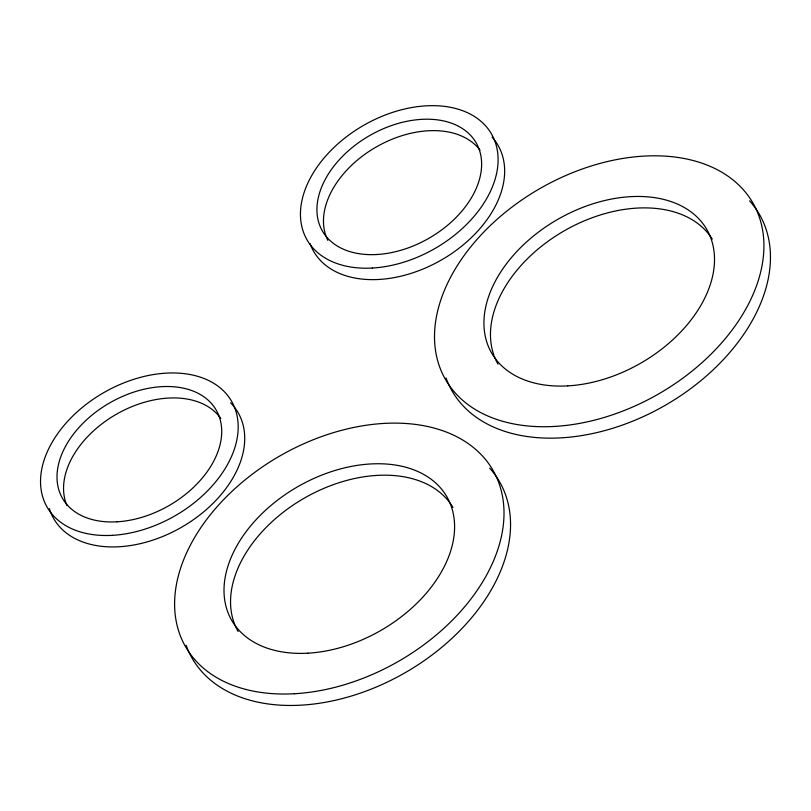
<?xml version="1.0" encoding="UTF-8"?>
<svg xmlns="http://www.w3.org/2000/svg" width="811" height="811" viewBox="0 0 811 811"><rect width="100%" height="100%" fill="white"/><g stroke="black" fill="none" stroke-linecap="round" stroke-linejoin="round"><path stroke-width="1.22" d="M749.587 200.844A177.234 118.599 -29.8 0 1 666.571 404.527A177.234 118.599 -29.8 0 1 446.06 377.977M498.005 364.18A124.063 83.016 -29.8 0 1 494.396 356.526M493.97 355.39A124.063 83.016 -29.8 0 1 569.494 227.911A124.063 83.016 -29.8 0 1 712.271 239.133M492.125 137.241A106.342 71.155 -29.8 0 1 442.319 259.459A106.342 71.155 -29.8 0 1 310.005 243.523M327.857 240.391A88.622 59.294 -29.8 0 1 326.397 237.116M325.981 236.001A88.622 59.294 -29.8 0 1 377.733 146.122A88.622 59.294 -29.8 0 1 480.021 150.207M238.079 631.485A124.063 83.016 -29.8 0 1 304.054 498.268A124.063 83.016 -29.8 0 1 452.994 507.473M489.662 468.14A177.234 118.599 -29.8 0 1 406.656 671.832A177.234 118.599 -29.8 0 1 186.145 645.282M230.588 402.834A106.342 71.155 -29.8 0 1 182.394 526.755A106.342 71.155 -29.8 0 1 49.359 508.609M66.928 505.527A88.622 59.294 -29.8 0 1 117.048 413.853A88.622 59.294 -29.8 0 1 220.805 418.476M554.278 426.444A177.234 118.599 -29.8 0 0 758.914 215.99A177.234 118.599 -29.8 0 0 484.451 231.378A177.234 118.599 -29.8 0 0 554.278 426.444M567.761 385.884A124.063 83.016 -29.8 0 0 711.004 238.576A124.063 83.016 -29.8 0 0 518.878 249.352A124.063 83.016 -29.8 0 0 567.761 385.884M372.32 268.035A106.342 71.155 -29.8 0 0 495.095 141.763A106.342 71.155 -29.8 0 0 330.422 150.998A106.342 71.155 -29.8 0 0 372.32 268.035M376.811 254.512A88.622 59.294 -29.8 0 0 479.129 149.295A88.622 59.294 -29.8 0 0 341.897 156.989A88.622 59.294 -29.8 0 0 376.811 254.512M307.845 653.19A124.063 83.016 -29.8 0 0 451.088 505.882A124.063 83.016 -29.8 0 0 258.962 516.648A124.063 83.016 -29.8 0 0 307.845 653.19M294.363 693.74A177.234 118.599 -29.8 0 0 498.998 483.295A177.234 118.599 -29.8 0 0 224.535 498.684A177.234 118.599 -29.8 0 0 294.363 693.74M112.405 535.331A106.342 71.155 -29.8 0 0 235.18 409.068A106.342 71.155 -29.8 0 0 70.506 418.294A106.342 71.155 -29.8 0 0 112.405 535.331M116.896 521.818A88.622 59.294 -29.8 0 0 219.213 416.59A88.622 59.294 -29.8 0 0 81.982 424.285A88.622 59.294 -29.8 0 0 116.896 521.818"/></g></svg>
